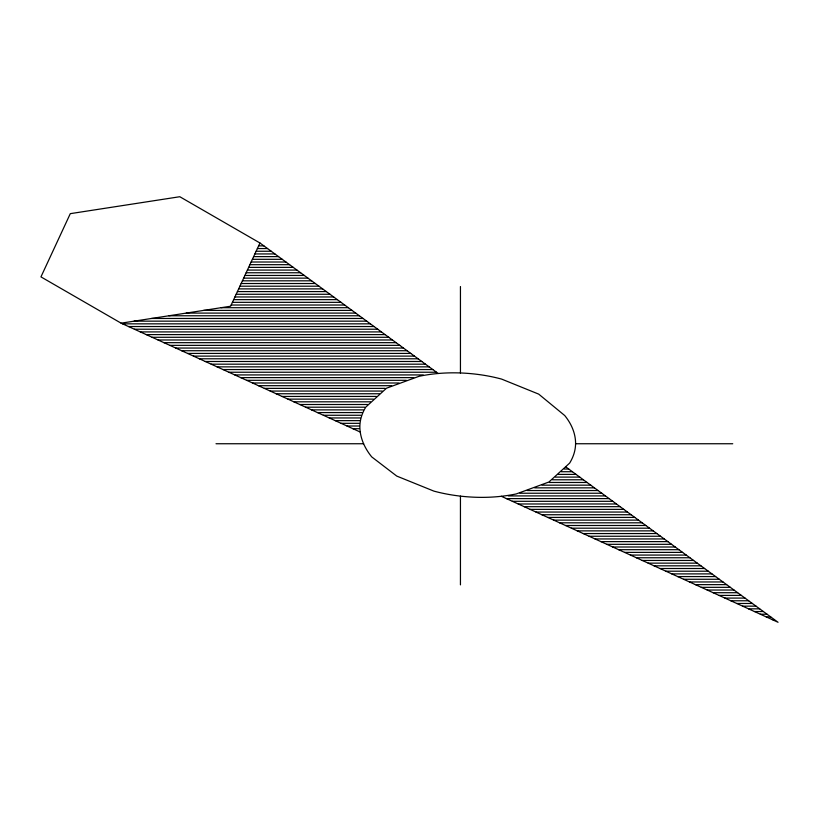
<?xml version="1.0" encoding="UTF-8"?>
<svg xmlns="http://www.w3.org/2000/svg" width="819" height="819" viewBox="0 0 819 819"><rect width="100%" height="100%" fill="white"/><g stroke="black" fill="none" stroke-linecap="round" stroke-linejoin="round"><path stroke-width="1.23" d="M259.961 242.997L230.62 306.224L121.11 323.167L40.95 276.883L70.291 213.657L179.801 196.724L259.961 242.997L438.216 373.495M258.63 245.874L263.882 245.874M257.381 248.556L267.557 248.556M256.132 251.249L271.232 251.249M254.883 253.941L274.897 253.941M253.634 256.623L278.573 256.623M252.395 259.316L282.248 259.316M251.146 262.008L285.923 262.008M249.897 264.691L289.588 264.691M248.648 267.383L293.263 267.383M247.399 270.075L296.939 270.075M246.15 272.758L300.614 272.758M244.901 275.45L304.279 275.45M243.652 278.132L307.954 278.132M242.404 280.825L311.629 280.825M241.165 283.517L315.305 283.517M239.916 286.2L318.97 286.2M238.667 288.892L322.645 288.892M237.418 291.584L326.32 291.584M236.169 294.267L329.996 294.267M234.92 296.959L333.661 296.959M233.671 299.641L337.336 299.641M232.422 302.334L341.011 302.334M231.173 305.026L344.686 305.026M221.007 307.709L348.351 307.709M203.624 310.401L352.027 310.401M186.251 313.093L355.702 313.093M168.868 315.776L359.377 315.776M151.484 318.468L363.042 318.468M134.101 321.15L366.717 321.15M122.604 323.843L370.393 323.843M128.511 326.535L374.068 326.535M134.418 329.218L377.733 329.218M140.315 331.91L381.408 331.91M146.222 334.602L385.084 334.602M152.129 337.285L388.759 337.285M158.036 339.977L392.424 339.977M163.943 342.67L396.099 342.67M169.85 345.352L399.774 345.352M175.747 348.044L403.45 348.044M181.654 350.727L407.115 350.727M187.561 353.419L410.79 353.419M193.468 356.111L414.465 356.111M199.375 358.794L418.14 358.794M205.272 361.486L421.805 361.486M211.179 364.179L425.481 364.179M217.086 366.861L429.156 366.861M222.993 369.553L432.831 369.553M228.9 372.236L436.496 372.236M234.797 374.928L423.198 374.928M240.704 377.62L413.738 377.62M246.611 380.303L406.378 380.303M252.518 382.995L399.017 382.995M258.425 385.688L391.656 385.688M264.322 388.37L385.217 388.37M270.229 391.062L382.268 391.062M276.136 393.755L379.32 393.755M282.043 396.437L376.371 396.437M287.95 399.129L373.423 399.129M293.847 401.812L370.485 401.812M299.754 404.504L367.536 404.504M305.661 407.197L364.762 407.197M311.568 409.879L363.257 409.879M317.475 412.571L361.978 412.571M323.372 415.264L360.944 415.264M329.279 417.946L360.125 417.946M335.186 420.638L359.521 420.638M341.093 423.321L359.132 423.321M347 426.013L358.947 426.013M352.897 428.706L358.988 428.706M216.011 443.744L363.616 443.744M575.583 443.744L732.739 443.744M564.26 469.031L568.714 469.031M561.312 471.724L572.389 471.724M558.363 474.406L576.064 474.406M555.415 477.098L579.739 477.098M552.477 479.791L583.404 479.791M549.375 482.473L587.08 482.473M542.014 485.165L590.755 485.165M534.653 487.858L594.42 487.858M527.293 490.54L598.095 490.54M519.932 493.233L601.77 493.233M508.302 495.915L605.446 495.915M506.429 498.607L609.111 498.607M512.336 501.3L612.786 501.3M518.243 503.982L616.461 503.982M524.15 506.674L620.137 506.674M530.057 509.367L623.802 509.367M535.954 512.049L627.477 512.049M541.861 514.741L631.152 514.741M547.768 517.424L634.827 517.424M553.675 520.116L638.492 520.116M559.582 522.809L642.168 522.809M565.479 525.491L645.843 525.491M571.386 528.183L649.518 528.183M577.293 530.876L653.183 530.876M583.2 533.558L656.858 533.558M589.107 536.25L660.534 536.25M595.014 538.943L664.209 538.943M600.911 541.625L667.874 541.625M606.818 544.318L671.549 544.318M612.725 547L675.225 547M618.632 549.692L678.9 549.692M624.539 552.385L682.565 552.385M630.435 555.067L686.24 555.067M636.343 557.759L689.915 557.759M642.25 560.452L693.591 560.452M648.157 563.134L697.256 563.134M654.064 565.827L700.931 565.827M659.96 568.509L704.606 568.509M665.867 571.201L708.281 571.201M671.775 573.894L711.946 573.894M677.682 576.576L715.622 576.576M683.589 579.268L719.297 579.268M689.485 581.961L722.972 581.961M695.392 584.643L726.637 584.643M701.299 587.336L730.313 587.336M707.206 590.028L733.988 590.028M713.114 592.71L737.663 592.71M719.01 595.403L741.328 595.403M724.917 598.085L745.003 598.085M730.824 600.777L748.679 600.777M736.731 603.47L752.354 603.47M742.638 606.152L756.019 606.152M748.535 608.845L759.694 608.845M754.442 611.537L763.369 611.537M760.349 614.219L767.045 614.219M766.256 616.912L770.71 616.912M772.163 619.594L774.385 619.594M121.11 323.167L360.247 432.043M501.341 496.283L778.05 622.276L565.632 466.769M460.442 286.537L460.442 372.962A115.172 66.493 0 0 1 501.607 379.095L538.707 394.123L564.731 415.54A115.172 66.493 0 0 1 575.347 439.281A102.426 59.132 0 0 1 569.625 463.124L548.955 481.992L516.277 493.929A102.426 59.132 0 0 1 474.969 497.235A115.172 66.493 0 0 1 433.855 491.103L396.744 476.074L371.724 456.9A126.044 72.768 0 0 1 360.104 430.917A102.426 59.132 0 0 1 365.827 407.063L386.496 388.206L419.174 376.269A102.426 59.132 0 0 1 460.483 372.962M460.442 496.13L460.442 584.868"/></g></svg>
